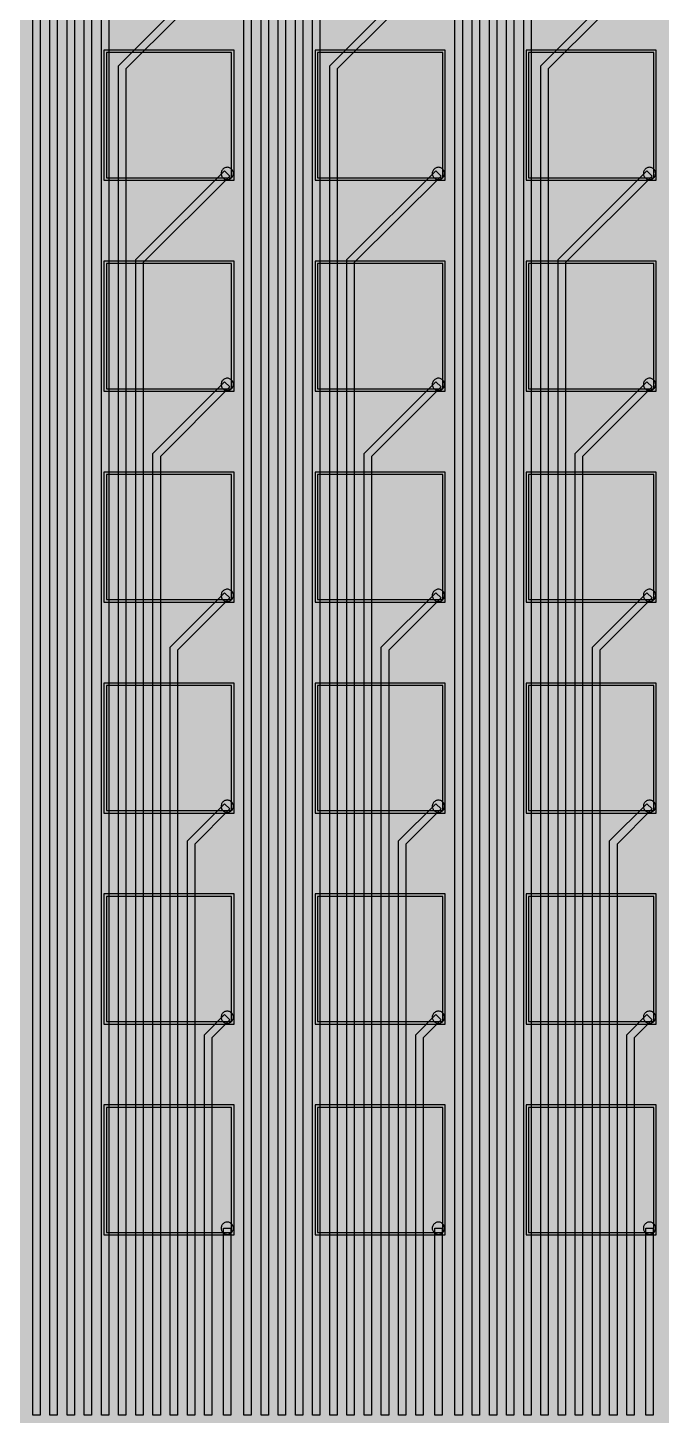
# Model space of a CAD drawing. Header units: metres. Extents: x -7240 to 10960, y -29667 to 1823.
# Drawn here: x 1259 to 1517, y 430 to 996 of the extents above; entities that cross this region are included whole.
import ezdxf

# ---------------------------------------------------------------- set-up
doc = ezdxf.new("R2010")
doc.units = ezdxf.units.M
for name, color, linetype in [('Etching', 1, 'CONTINUOUS'), ('EtchingPad', 2, 'CONTINUOUS'), ('Metal1', 4, 'CONTINUOUS'), ('Metal2', 3, 'CONTINUOUS'), ('Polyimide', 7, 'CONTINUOUS')]:
    doc.layers.add(name, color=color, linetype=linetype)

msp = doc.modelspace()

# ---------------------------------------------------------------- hatches: boundary and pattern name
at = {"layer": 'Polyimide'}
msp.add_hatch(color=7, dxfattribs=at).paths.add_polyline_path([(4088.45, -11806.89), (4098.72, -11851.21), (4115.58, -11893.47), (4138.63, -11932.7), (4167.35, -11967.99), (4201.08, -11998.53), (4239.03, -12023.62), (4280.35, -12042.68), (4349.18, -12073.73), (4413.2, -12113.76), (4471.26, -12162.04), (4522.3, -12217.69), (4565.39, -12279.7), (4599.74, -12346.94), (4624.73, -12418.19), (4639.91, -12492.16), (4645, -12567.5), (4639.91, -12642.84), (4624.73, -12716.8), (4599.74, -12788.06), (4565.39, -12855.3), (4522.3, -12917.31), (4471.26, -12972.96), (4413.2, -13021.24), (4349.18, -13061.27), (4280.35, -13092.32), (4239.03, -13111.38), (4201.08, -13136.47), (4167.35, -13167.01), (4138.63, -13202.3), (4115.58, -13241.52), (4098.72, -13283.78), (4088.45, -13328.11), (4085, -13373.48), (4085, -13567.5), (4099.45, -13861.55), (4142.64, -14152.77), (4214.18, -14438.35), (4313.36, -14715.55), (4439.24, -14981.69), (4590.59, -15234.21), (4765.97, -15470.68), (4963.68, -15688.82), (5181.82, -15886.53), (5418.29, -16061.91), (5670.81, -16213.26), (5936.95, -16339.14), (6214.15, -16438.32), (6499.73, -16509.85), (6790.95, -16553.05), (7085, -16567.5), (9960.38, -16567.5), (10038.79, -16571.35), (10116.45, -16582.87), (10192.6, -16601.95), (10266.52, -16628.4), (10337.49, -16661.96), (10404.83, -16702.32), (10467.89, -16749.09), (10526.06, -16801.81), (10578.78, -16859.98), (10625.55, -16923.04), (10665.91, -16990.38), (10699.48, -17061.35), (10725.93, -17135.27), (10745, -17211.43), (10756.52, -17289.08), (10760.38, -17367.5), (10760.38, -21957.3), (10721.61, -22012.91), (10685.97, -22070.59), (10653.58, -22130.14), (10624.53, -22191.39), (10598.92, -22254.16), (10576.82, -22318.25), (10558.3, -22383.46), (10543.41, -22449.6), (10532.21, -22516.46), (10524.72, -22583.84), (10520.97, -22651.53), (10520.97, -22719.32), (10524.72, -22787.01), (10532.21, -22854.38), (10543.41, -22921.24), (10558.3, -22987.38), (10576.82, -23052.6), (10598.92, -23116.68), (10624.53, -23179.45), (10653.58, -23240.71), (10685.97, -23300.26), (10721.61, -23357.93), (10760.38, -23413.54), (10760.38, -28667.5), (10756.52, -28745.91), (10745, -28823.57), (10725.93, -28899.73), (10699.48, -28973.65), (10665.91, -29044.62), (10625.55, -29111.96), (10578.78, -29175.01), (10526.06, -29233.19), (10467.89, -29285.91), (10404.83, -29332.68), (10337.49, -29373.04), (10266.52, -29406.6), (10192.6, -29433.05), (10116.45, -29452.13), (10038.79, -29463.65), (9960.38, -29467.5), (-6239.63, -29467.5), (-6318.04, -29463.65), (-6395.7, -29452.13), (-6471.85, -29433.05), (-6545.77, -29406.6), (-6616.74, -29373.04), (-6684.08, -29332.68), (-6747.14, -29285.91), (-6805.31, -29233.19), (-6858.03, -29175.01), (-6904.8, -29111.96), (-6945.16, -29044.62), (-6978.73, -28973.65), (-7005.18, -28899.73), (-7024.25, -28823.57), (-7035.77, -28745.91), (-7039.63, -28667.5), (-7039.63, -23426.32), (-6999.36, -23370.07), (-6962.33, -23311.63), (-6928.66, -23251.2), (-6898.45, -23188.96), (-6871.81, -23125.12), (-6848.81, -23059.88), (-6829.53, -22993.44), (-6814.04, -22926.02), (-6802.37, -22857.83), (-6794.57, -22789.09), (-6790.67, -22720.02), (-6790.67, -22650.84), (-6794.57, -22581.77), (-6802.37, -22513.03), (-6814.04, -22444.84), (-6829.53, -22377.42), (-6848.81, -22310.98), (-6871.81, -22245.74), (-6898.45, -22181.89), (-6928.66, -22119.66), (-6962.33, -22059.22), (-6999.36, -22000.79), (-7039.63, -21944.54), (-7039.63, -17367.5), (-7035.77, -17289.08), (-7024.25, -17211.43), (-7005.18, -17135.27), (-6978.73, -17061.35), (-6945.16, -16990.38), (-6904.8, -16923.04), (-6858.03, -16859.98), (-6805.31, -16801.81), (-6747.14, -16749.09), (-6684.08, -16702.32), (-6616.74, -16661.96), (-6545.77, -16628.4), (-6471.85, -16601.95), (-6395.7, -16582.87), (-6318.04, -16571.35), (-6239.63, -16567.5), (-3334, -16567.5), (-3039.95, -16553.05), (-2748.73, -16509.85), (-2463.15, -16438.32), (-2185.95, -16339.14), (-1919.81, -16213.26), (-1667.29, -16061.91), (-1430.82, -15886.53), (-1212.68, -15688.82), (-1014.97, -15470.68), (-839.59, -15234.21), (-688.24, -14981.69), (-562.36, -14715.55), (-463.18, -14438.35), (-391.64, -14152.77), (-348.45, -13861.55), (-334, -13567.5), (-334, -13373.48), (-337.45, -13328.11), (-347.72, -13283.78), (-364.58, -13241.52), (-387.63, -13202.3), (-416.35, -13167.01), (-450.08, -13136.47), (-488.03, -13111.38), (-529.35, -13092.32), (-529.35, -13092.32), (-598.18, -13061.27), (-662.2, -13021.24), (-720.26, -12972.96), (-771.3, -12917.31), (-814.39, -12855.3), (-848.74, -12788.06), (-873.73, -12716.8), (-888.91, -12642.84), (-894, -12567.5), (-888.91, -12492.16), (-873.73, -12418.19), (-848.74, -12346.94), (-814.39, -12279.7), (-771.3, -12217.69), (-720.26, -12162.04), (-662.2, -12113.76), (-598.18, -12073.73), (-529.35, -12042.68), (-488.03, -12023.62), (-450.08, -11998.53), (-416.35, -11967.99), (-387.63, -11932.7), (-364.58, -11893.47), (-347.72, -11851.21), (-337.45, -11806.89), (-334, -11761.52), (-334, -11074.31), (-337.45, -11028.94), (-347.72, -10984.62), (-364.58, -10942.36), (-387.63, -10903.13), (-416.35, -10867.84), (-450.08, -10837.3), (-488.03, -10812.21), (-529.35, -10793.16), (-529.35, -10793.16), (-598.18, -10762.1), (-662.2, -10722.07), (-720.26, -10673.8), (-771.3, -10618.15), (-814.39, -10556.13), (-848.74, -10488.89), (-873.73, -10417.64), (-888.91, -10343.67), (-894, -10268.33), (-888.91, -10192.99), (-873.73, -10119.03), (-848.74, -10047.77), (-814.39, -9980.53), (-771.3, -9918.52), (-720.26, -9862.87), (-662.2, -9814.59), (-598.18, -9774.56), (-529.35, -9743.51), (-488.03, -9724.45), (-450.08, -9699.36), (-416.35, -9668.82), (-387.63, -9633.53), (-364.58, -9594.31), (-347.72, -9552.05), (-337.45, -9507.72), (-334, -9462.35), (-334, -8775.14), (-337.45, -8729.78), (-347.72, -8685.45), (-364.58, -8643.19), (-387.63, -8603.96), (-416.35, -8568.68), (-450.08, -8538.14), (-488.03, -8513.05), (-529.35, -8493.99), (-529.35, -8493.99), (-598.18, -8462.94), (-662.2, -8422.91), (-720.26, -8374.63), (-771.3, -8318.98), (-814.39, -8256.97), (-848.74, -8189.73), (-873.73, -8118.47), (-888.91, -8044.5), (-894, -7969.17), (-888.91, -7893.83), (-873.73, -7819.86), (-848.74, -7748.61), (-814.39, -7681.36), (-771.3, -7619.35), (-720.26, -7563.7), (-662.2, -7515.42), (-598.18, -7475.4), (-529.35, -7444.34), (-529.35, -7444.34), (-488.03, -7425.28), (-450.08, -7400.2), (-416.35, -7369.66), (-387.63, -7334.37), (-364.58, -7295.14), (-347.72, -7252.88), (-337.45, -7208.56), (-334, -7163.19), (-334, -6475.98), (-337.45, -6430.61), (-347.72, -6386.29), (-364.58, -6344.02), (-387.63, -6304.8), (-416.35, -6269.51), (-450.08, -6238.97), (-488.03, -6213.88), (-529.35, -6194.82), (-529.35, -6194.82), (-598.18, -6163.77), (-662.2, -6123.74), (-720.26, -6075.46), (-771.3, -6019.81), (-814.39, -5957.8), (-848.74, -5890.56), (-873.73, -5819.31), (-888.91, -5745.34), (-894, -5670), (-888.91, -5594.66), (-873.73, -5520.69), (-848.74, -5449.44), (-814.39, -5382.2), (-771.3, -5320.19), (-720.26, -5264.54), (-662.2, -5216.26), (-598.18, -5176.23), (-529.35, -5145.18), (-529.35, -5145.18), (-488.03, -5126.12), (-450.08, -5101.03), (-416.35, -5070.49), (-387.63, -5035.2), (-364.58, -4995.98), (-347.72, -4953.71), (-337.45, -4909.39), (-334, -4864.02), (-334, 380), (-334, 1522.5), (-289, 1522.5), (-288.78, 1515.63), (-288.1, 1508.79), (-286.98, 1502.02), (-285.42, 1495.32), (-283.43, 1488.75), (-281.01, 1482.32), (-278.17, 1476.06), (-274.93, 1470), (-271.3, 1464.17), (-267.3, 1458.58), (-262.94, 1453.27), (-258.25, 1448.25), (-253.23, 1443.56), (-247.92, 1439.2), (-242.33, 1435.2), (-236.5, 1431.57), (-230.44, 1428.33), (-224.18, 1425.49), (-217.75, 1423.07), (-211.18, 1421.08), (-204.48, 1419.52), (-197.71, 1418.4), (-190.87, 1417.72), (-184, 1417.5), (-177.13, 1417.72), (-170.29, 1418.4), (-163.52, 1419.52), (-156.82, 1421.08), (-150.25, 1423.07), (-143.82, 1425.49), (-137.56, 1428.33), (-131.5, 1431.57), (-125.67, 1435.2), (-120.08, 1439.2), (-114.77, 1443.56), (-109.75, 1448.25), (-105.06, 1453.27), (-100.7, 1458.58), (-96.7, 1464.17), (-93.07, 1470), (-89.83, 1476.06), (-86.99, 1482.32), (-84.57, 1488.75), (-82.58, 1495.32), (-81.02, 1502.02), (-79.9, 1508.79), (-79.22, 1515.63), (-79, 1522.5), (1786, 1522.5), (3835, 1522.5), (3835.21, 1529.04), (3835.86, 1535.55), (3836.92, 1542.01), (3838.41, 1548.38), (3840.31, 1554.64), (3842.61, 1560.77), (3845.31, 1566.73), (3848.4, 1572.5), (3851.85, 1578.06), (3855.66, 1583.38), (3859.82, 1588.43), (3864.29, 1593.21), (3869.07, 1597.68), (3874.12, 1601.84), (3879.44, 1605.65), (3885, 1609.1), (3890.77, 1612.19), (3896.73, 1614.89), (3902.86, 1617.19), (3909.12, 1619.09), (3915.49, 1620.58), (3921.95, 1621.64), (3928.46, 1622.29), (3935, 1622.5), (3941.54, 1622.29), (3948.05, 1621.64), (3954.51, 1620.58), (3960.88, 1619.09), (3967.14, 1617.19), (3973.27, 1614.89), (3979.23, 1612.19), (3985, 1609.1), (3990.56, 1605.65), (3995.88, 1601.84), (4000.93, 1597.68), (4005.71, 1593.21), (4010.18, 1588.43), (4014.34, 1583.38), (4018.15, 1578.06), (4021.6, 1572.5), (4024.69, 1566.73), (4027.39, 1560.77), (4029.69, 1554.64), (4031.59, 1548.38), (4033.08, 1542.01), (4034.14, 1535.55), (4034.79, 1529.04), (4035, 1522.5), (4085, 1522.5), (4085, 380), (4085, 330), (4085, -4864.02), (4088.45, -4909.39), (4098.72, -4953.71), (4115.58, -4995.98), (4138.63, -5035.2), (4167.35, -5070.49), (4201.08, -5101.03), (4239.03, -5126.12), (4280.35, -5145.18), (4280.35, -5145.18), (4349.18, -5176.23), (4413.2, -5216.26), (4471.26, -5264.54), (4522.3, -5320.19), (4565.39, -5382.2), (4599.74, -5449.44), (4624.73, -5520.69), (4639.91, -5594.66), (4645, -5670), (4639.91, -5745.34), (4624.73, -5819.31), (4599.74, -5890.56), (4565.39, -5957.8), (4522.3, -6019.81), (4471.26, -6075.46), (4413.2, -6123.74), (4349.18, -6163.77), (4280.35, -6194.82), (4239.03, -6213.88), (4201.08, -6238.97), (4167.35, -6269.51), (4138.63, -6304.8), (4115.58, -6344.02), (4098.72, -6386.29), (4088.45, -6430.61), (4085, -6475.98), (4085, -11761.52), (4088.45, -11806.89)])

# ---------------------------------------------------------------- linework, layer by layer
at = {"layer": 'Etching'}
for points in [[(1337.75, 936.25), (1337.77, 935.92), (1337.84, 935.6), (1337.94, 935.29), (1338.08, 935), (1338.27, 934.73), (1338.48, 934.48), (1338.73, 934.27), (1339, 934.08), (1339.29, 933.94), (1339.6, 933.84), (1339.92, 933.77), (1340.25, 933.75), (1340.58, 933.77), (1340.9, 933.84), (1341.21, 933.94), (1341.5, 934.08), (1341.77, 934.27), (1342.02, 934.48), (1342.23, 934.73), (1342.42, 935), (1342.56, 935.29), (1342.66, 935.6), (1342.73, 935.92), (1342.75, 936.25), (1342.73, 936.58), (1342.66, 936.9), (1342.56, 937.21), (1342.42, 937.5), (1342.23, 937.77), (1342.02, 938.02), (1341.77, 938.23), (1341.5, 938.42), (1341.21, 938.56), (1340.9, 938.66), (1340.58, 938.73), (1340.25, 938.75), (1339.92, 938.73), (1339.6, 938.66), (1339.29, 938.56), (1339, 938.42), (1338.73, 938.23), (1338.48, 938.02), (1338.27, 937.77), (1338.08, 937.5), (1337.94, 937.21), (1337.84, 936.9), (1337.77, 936.58), (1337.75, 936.25)], [(1423.75, 936.25), (1423.77, 935.92), (1423.84, 935.6), (1423.94, 935.29), (1424.08, 935), (1424.27, 934.73), (1424.48, 934.48), (1424.73, 934.27), (1425, 934.08), (1425.29, 933.94), (1425.6, 933.84), (1425.92, 933.77), (1426.25, 933.75), (1426.58, 933.77), (1426.9, 933.84), (1427.21, 933.94), (1427.5, 934.08), (1427.77, 934.27), (1428.02, 934.48), (1428.23, 934.73), (1428.42, 935), (1428.56, 935.29), (1428.66, 935.6), (1428.73, 935.92), (1428.75, 936.25), (1428.73, 936.58), (1428.66, 936.9), (1428.56, 937.21), (1428.42, 937.5), (1428.23, 937.77), (1428.02, 938.02), (1427.77, 938.23), (1427.5, 938.42), (1427.21, 938.56), (1426.9, 938.66), (1426.58, 938.73), (1426.25, 938.75), (1425.92, 938.73), (1425.6, 938.66), (1425.29, 938.56), (1425, 938.42), (1424.73, 938.23), (1424.48, 938.02), (1424.27, 937.77), (1424.08, 937.5), (1423.94, 937.21), (1423.84, 936.9), (1423.77, 936.58), (1423.75, 936.25)], [(1509.75, 936.25), (1509.77, 935.92), (1509.84, 935.6), (1509.94, 935.29), (1510.08, 935), (1510.27, 934.73), (1510.48, 934.48), (1510.73, 934.27), (1511, 934.08), (1511.29, 933.94), (1511.6, 933.84), (1511.92, 933.77), (1512.25, 933.75), (1512.58, 933.77), (1512.9, 933.84), (1513.21, 933.94), (1513.5, 934.08), (1513.77, 934.27), (1514.02, 934.48), (1514.23, 934.73), (1514.42, 935), (1514.56, 935.29), (1514.66, 935.6), (1514.73, 935.92), (1514.75, 936.25), (1514.73, 936.58), (1514.66, 936.9), (1514.56, 937.21), (1514.42, 937.5), (1514.23, 937.77), (1514.02, 938.02), (1513.77, 938.23), (1513.5, 938.42), (1513.21, 938.56), (1512.9, 938.66), (1512.58, 938.73), (1512.25, 938.75), (1511.92, 938.73), (1511.6, 938.66), (1511.29, 938.56), (1511, 938.42), (1510.73, 938.23), (1510.48, 938.02), (1510.27, 937.77), (1510.08, 937.5), (1509.94, 937.21), (1509.84, 936.9), (1509.77, 936.58), (1509.75, 936.25)], [(1337.75, 850.25), (1337.77, 849.92), (1337.84, 849.6), (1337.94, 849.29), (1338.08, 849), (1338.27, 848.73), (1338.48, 848.48), (1338.73, 848.27), (1339, 848.08), (1339.29, 847.94), (1339.6, 847.84), (1339.92, 847.77), (1340.25, 847.75), (1340.58, 847.77), (1340.9, 847.84), (1341.21, 847.94), (1341.5, 848.08), (1341.77, 848.27), (1342.02, 848.48), (1342.23, 848.73), (1342.42, 849), (1342.56, 849.29), (1342.66, 849.6), (1342.73, 849.92), (1342.75, 850.25), (1342.73, 850.58), (1342.66, 850.9), (1342.56, 851.21), (1342.42, 851.5), (1342.23, 851.77), (1342.02, 852.02), (1341.77, 852.23), (1341.5, 852.42), (1341.21, 852.56), (1340.9, 852.66), (1340.58, 852.73), (1340.25, 852.75), (1339.92, 852.73), (1339.6, 852.66), (1339.29, 852.56), (1339, 852.42), (1338.73, 852.23), (1338.48, 852.02), (1338.27, 851.77), (1338.08, 851.5), (1337.94, 851.21), (1337.84, 850.9), (1337.77, 850.58), (1337.75, 850.25)], [(1423.75, 850.25), (1423.77, 849.92), (1423.84, 849.6), (1423.94, 849.29), (1424.08, 849), (1424.27, 848.73), (1424.48, 848.48), (1424.73, 848.27), (1425, 848.08), (1425.29, 847.94), (1425.6, 847.84), (1425.92, 847.77), (1426.25, 847.75), (1426.58, 847.77), (1426.9, 847.84), (1427.21, 847.94), (1427.5, 848.08), (1427.77, 848.27), (1428.02, 848.48), (1428.23, 848.73), (1428.42, 849), (1428.56, 849.29), (1428.66, 849.6), (1428.73, 849.92), (1428.75, 850.25), (1428.73, 850.58), (1428.66, 850.9), (1428.56, 851.21), (1428.42, 851.5), (1428.23, 851.77), (1428.02, 852.02), (1427.77, 852.23), (1427.5, 852.42), (1427.21, 852.56), (1426.9, 852.66), (1426.58, 852.73), (1426.25, 852.75), (1425.92, 852.73), (1425.6, 852.66), (1425.29, 852.56), (1425, 852.42), (1424.73, 852.23), (1424.48, 852.02), (1424.27, 851.77), (1424.08, 851.5), (1423.94, 851.21), (1423.84, 850.9), (1423.77, 850.58), (1423.75, 850.25)], [(1509.75, 850.25), (1509.77, 849.92), (1509.84, 849.6), (1509.94, 849.29), (1510.08, 849), (1510.27, 848.73), (1510.48, 848.48), (1510.73, 848.27), (1511, 848.08), (1511.29, 847.94), (1511.6, 847.84), (1511.92, 847.77), (1512.25, 847.75), (1512.58, 847.77), (1512.9, 847.84), (1513.21, 847.94), (1513.5, 848.08), (1513.77, 848.27), (1514.02, 848.48), (1514.23, 848.73), (1514.42, 849), (1514.56, 849.29), (1514.66, 849.6), (1514.73, 849.92), (1514.75, 850.25), (1514.73, 850.58), (1514.66, 850.9), (1514.56, 851.21), (1514.42, 851.5), (1514.23, 851.77), (1514.02, 852.02), (1513.77, 852.23), (1513.5, 852.42), (1513.21, 852.56), (1512.9, 852.66), (1512.58, 852.73), (1512.25, 852.75), (1511.92, 852.73), (1511.6, 852.66), (1511.29, 852.56), (1511, 852.42), (1510.73, 852.23), (1510.48, 852.02), (1510.27, 851.77), (1510.08, 851.5), (1509.94, 851.21), (1509.84, 850.9), (1509.77, 850.58), (1509.75, 850.25)], [(1337.75, 764.25), (1337.77, 763.92), (1337.84, 763.6), (1337.94, 763.29), (1338.08, 763), (1338.27, 762.73), (1338.48, 762.48), (1338.73, 762.27), (1339, 762.08), (1339.29, 761.94), (1339.6, 761.84), (1339.92, 761.77), (1340.25, 761.75), (1340.58, 761.77), (1340.9, 761.84), (1341.21, 761.94), (1341.5, 762.08), (1341.77, 762.27), (1342.02, 762.48), (1342.23, 762.73), (1342.42, 763), (1342.56, 763.29), (1342.66, 763.6), (1342.73, 763.92), (1342.75, 764.25), (1342.73, 764.58), (1342.66, 764.9), (1342.56, 765.21), (1342.42, 765.5), (1342.23, 765.77), (1342.02, 766.02), (1341.77, 766.23), (1341.5, 766.42), (1341.21, 766.56), (1340.9, 766.66), (1340.58, 766.73), (1340.25, 766.75), (1339.92, 766.73), (1339.6, 766.66), (1339.29, 766.56), (1339, 766.42), (1338.73, 766.23), (1338.48, 766.02), (1338.27, 765.77), (1338.08, 765.5), (1337.94, 765.21), (1337.84, 764.9), (1337.77, 764.58), (1337.75, 764.25)], [(1423.75, 764.25), (1423.77, 763.92), (1423.84, 763.6), (1423.94, 763.29), (1424.08, 763), (1424.27, 762.73), (1424.48, 762.48), (1424.73, 762.27), (1425, 762.08), (1425.29, 761.94), (1425.6, 761.84), (1425.92, 761.77), (1426.25, 761.75), (1426.58, 761.77), (1426.9, 761.84), (1427.21, 761.94), (1427.5, 762.08), (1427.77, 762.27), (1428.02, 762.48), (1428.23, 762.73), (1428.42, 763), (1428.56, 763.29), (1428.66, 763.6), (1428.73, 763.92), (1428.75, 764.25), (1428.73, 764.58), (1428.66, 764.9), (1428.56, 765.21), (1428.42, 765.5), (1428.23, 765.77), (1428.02, 766.02), (1427.77, 766.23), (1427.5, 766.42), (1427.21, 766.56), (1426.9, 766.66), (1426.58, 766.73), (1426.25, 766.75), (1425.92, 766.73), (1425.6, 766.66), (1425.29, 766.56), (1425, 766.42), (1424.73, 766.23), (1424.48, 766.02), (1424.27, 765.77), (1424.08, 765.5), (1423.94, 765.21), (1423.84, 764.9), (1423.77, 764.58), (1423.75, 764.25)], [(1509.75, 764.25), (1509.77, 763.92), (1509.84, 763.6), (1509.94, 763.29), (1510.08, 763), (1510.27, 762.73), (1510.48, 762.48), (1510.73, 762.27), (1511, 762.08), (1511.29, 761.94), (1511.6, 761.84), (1511.92, 761.77), (1512.25, 761.75), (1512.58, 761.77), (1512.9, 761.84), (1513.21, 761.94), (1513.5, 762.08), (1513.77, 762.27), (1514.02, 762.48), (1514.23, 762.73), (1514.42, 763), (1514.56, 763.29), (1514.66, 763.6), (1514.73, 763.92), (1514.75, 764.25), (1514.73, 764.58), (1514.66, 764.9), (1514.56, 765.21), (1514.42, 765.5), (1514.23, 765.77), (1514.02, 766.02), (1513.77, 766.23), (1513.5, 766.42), (1513.21, 766.56), (1512.9, 766.66), (1512.58, 766.73), (1512.25, 766.75), (1511.92, 766.73), (1511.6, 766.66), (1511.29, 766.56), (1511, 766.42), (1510.73, 766.23), (1510.48, 766.02), (1510.27, 765.77), (1510.08, 765.5), (1509.94, 765.21), (1509.84, 764.9), (1509.77, 764.58), (1509.75, 764.25)], [(1337.75, 678.25), (1337.77, 677.92), (1337.84, 677.6), (1337.94, 677.29), (1338.08, 677), (1338.27, 676.73), (1338.48, 676.48), (1338.73, 676.27), (1339, 676.08), (1339.29, 675.94), (1339.6, 675.84), (1339.92, 675.77), (1340.25, 675.75), (1340.58, 675.77), (1340.9, 675.84), (1341.21, 675.94), (1341.5, 676.08), (1341.77, 676.27), (1342.02, 676.48), (1342.23, 676.73), (1342.42, 677), (1342.56, 677.29), (1342.66, 677.6), (1342.73, 677.92), (1342.75, 678.25), (1342.73, 678.58), (1342.66, 678.9), (1342.56, 679.21), (1342.42, 679.5), (1342.23, 679.77), (1342.02, 680.02), (1341.77, 680.23), (1341.5, 680.42), (1341.21, 680.56), (1340.9, 680.66), (1340.58, 680.73), (1340.25, 680.75), (1339.92, 680.73), (1339.6, 680.66), (1339.29, 680.56), (1339, 680.42), (1338.73, 680.23), (1338.48, 680.02), (1338.27, 679.77), (1338.08, 679.5), (1337.94, 679.21), (1337.84, 678.9), (1337.77, 678.58), (1337.75, 678.25)], [(1423.75, 678.25), (1423.77, 677.92), (1423.84, 677.6), (1423.94, 677.29), (1424.08, 677), (1424.27, 676.73), (1424.48, 676.48), (1424.73, 676.27), (1425, 676.08), (1425.29, 675.94), (1425.6, 675.84), (1425.92, 675.77), (1426.25, 675.75), (1426.58, 675.77), (1426.9, 675.84), (1427.21, 675.94), (1427.5, 676.08), (1427.77, 676.27), (1428.02, 676.48), (1428.23, 676.73), (1428.42, 677), (1428.56, 677.29), (1428.66, 677.6), (1428.73, 677.92), (1428.75, 678.25), (1428.73, 678.58), (1428.66, 678.9), (1428.56, 679.21), (1428.42, 679.5), (1428.23, 679.77), (1428.02, 680.02), (1427.77, 680.23), (1427.5, 680.42), (1427.21, 680.56), (1426.9, 680.66), (1426.58, 680.73), (1426.25, 680.75), (1425.92, 680.73), (1425.6, 680.66), (1425.29, 680.56), (1425, 680.42), (1424.73, 680.23), (1424.48, 680.02), (1424.27, 679.77), (1424.08, 679.5), (1423.94, 679.21), (1423.84, 678.9), (1423.77, 678.58), (1423.75, 678.25)], [(1509.75, 678.25), (1509.77, 677.92), (1509.84, 677.6), (1509.94, 677.29), (1510.08, 677), (1510.27, 676.73), (1510.48, 676.48), (1510.73, 676.27), (1511, 676.08), (1511.29, 675.94), (1511.6, 675.84), (1511.92, 675.77), (1512.25, 675.75), (1512.58, 675.77), (1512.9, 675.84), (1513.21, 675.94), (1513.5, 676.08), (1513.77, 676.27), (1514.02, 676.48), (1514.23, 676.73), (1514.42, 677), (1514.56, 677.29), (1514.66, 677.6), (1514.73, 677.92), (1514.75, 678.25), (1514.73, 678.58), (1514.66, 678.9), (1514.56, 679.21), (1514.42, 679.5), (1514.23, 679.77), (1514.02, 680.02), (1513.77, 680.23), (1513.5, 680.42), (1513.21, 680.56), (1512.9, 680.66), (1512.58, 680.73), (1512.25, 680.75), (1511.92, 680.73), (1511.6, 680.66), (1511.29, 680.56), (1511, 680.42), (1510.73, 680.23), (1510.48, 680.02), (1510.27, 679.77), (1510.08, 679.5), (1509.94, 679.21), (1509.84, 678.9), (1509.77, 678.58), (1509.75, 678.25)], [(1337.75, 592.25), (1337.77, 591.92), (1337.84, 591.6), (1337.94, 591.29), (1338.08, 591), (1338.27, 590.73), (1338.48, 590.48), (1338.73, 590.27), (1339, 590.08), (1339.29, 589.94), (1339.6, 589.84), (1339.92, 589.77), (1340.25, 589.75), (1340.58, 589.77), (1340.9, 589.84), (1341.21, 589.94), (1341.5, 590.08), (1341.77, 590.27), (1342.02, 590.48), (1342.23, 590.73), (1342.42, 591), (1342.56, 591.29), (1342.66, 591.6), (1342.73, 591.92), (1342.75, 592.25), (1342.73, 592.58), (1342.66, 592.9), (1342.56, 593.21), (1342.42, 593.5), (1342.23, 593.77), (1342.02, 594.02), (1341.77, 594.23), (1341.5, 594.42), (1341.21, 594.56), (1340.9, 594.66), (1340.58, 594.73), (1340.25, 594.75), (1339.92, 594.73), (1339.6, 594.66), (1339.29, 594.56), (1339, 594.42), (1338.73, 594.23), (1338.48, 594.02), (1338.27, 593.77), (1338.08, 593.5), (1337.94, 593.21), (1337.84, 592.9), (1337.77, 592.58), (1337.75, 592.25)], [(1423.75, 592.25), (1423.77, 591.92), (1423.84, 591.6), (1423.94, 591.29), (1424.08, 591), (1424.27, 590.73), (1424.48, 590.48), (1424.73, 590.27), (1425, 590.08), (1425.29, 589.94), (1425.6, 589.84), (1425.92, 589.77), (1426.25, 589.75), (1426.58, 589.77), (1426.9, 589.84), (1427.21, 589.94), (1427.5, 590.08), (1427.77, 590.27), (1428.02, 590.48), (1428.23, 590.73), (1428.42, 591), (1428.56, 591.29), (1428.66, 591.6), (1428.73, 591.92), (1428.75, 592.25), (1428.73, 592.58), (1428.66, 592.9), (1428.56, 593.21), (1428.42, 593.5), (1428.23, 593.77), (1428.02, 594.02), (1427.77, 594.23), (1427.5, 594.42), (1427.21, 594.56), (1426.9, 594.66), (1426.58, 594.73), (1426.25, 594.75), (1425.92, 594.73), (1425.6, 594.66), (1425.29, 594.56), (1425, 594.42), (1424.73, 594.23), (1424.48, 594.02), (1424.27, 593.77), (1424.08, 593.5), (1423.94, 593.21), (1423.84, 592.9), (1423.77, 592.58), (1423.75, 592.25)], [(1509.75, 592.25), (1509.77, 591.92), (1509.84, 591.6), (1509.94, 591.29), (1510.08, 591), (1510.27, 590.73), (1510.48, 590.48), (1510.73, 590.27), (1511, 590.08), (1511.29, 589.94), (1511.6, 589.84), (1511.92, 589.77), (1512.25, 589.75), (1512.58, 589.77), (1512.9, 589.84), (1513.21, 589.94), (1513.5, 590.08), (1513.77, 590.27), (1514.02, 590.48), (1514.23, 590.73), (1514.42, 591), (1514.56, 591.29), (1514.66, 591.6), (1514.73, 591.92), (1514.75, 592.25), (1514.73, 592.58), (1514.66, 592.9), (1514.56, 593.21), (1514.42, 593.5), (1514.23, 593.77), (1514.02, 594.02), (1513.77, 594.23), (1513.5, 594.42), (1513.21, 594.56), (1512.9, 594.66), (1512.58, 594.73), (1512.25, 594.75), (1511.92, 594.73), (1511.6, 594.66), (1511.29, 594.56), (1511, 594.42), (1510.73, 594.23), (1510.48, 594.02), (1510.27, 593.77), (1510.08, 593.5), (1509.94, 593.21), (1509.84, 592.9), (1509.77, 592.58), (1509.75, 592.25)], [(1337.75, 506.25), (1337.77, 505.92), (1337.84, 505.6), (1337.94, 505.29), (1338.08, 505), (1338.27, 504.73), (1338.48, 504.48), (1338.73, 504.27), (1339, 504.08), (1339.29, 503.94), (1339.6, 503.84), (1339.92, 503.77), (1340.25, 503.75), (1340.58, 503.77), (1340.9, 503.84), (1341.21, 503.94), (1341.5, 504.08), (1341.77, 504.27), (1342.02, 504.48), (1342.23, 504.73), (1342.42, 505), (1342.56, 505.29), (1342.66, 505.6), (1342.73, 505.92), (1342.75, 506.25), (1342.73, 506.58), (1342.66, 506.9), (1342.56, 507.21), (1342.42, 507.5), (1342.23, 507.77), (1342.02, 508.02), (1341.77, 508.23), (1341.5, 508.42), (1341.21, 508.56), (1340.9, 508.66), (1340.58, 508.73), (1340.25, 508.75), (1339.92, 508.73), (1339.6, 508.66), (1339.29, 508.56), (1339, 508.42), (1338.73, 508.23), (1338.48, 508.02), (1338.27, 507.77), (1338.08, 507.5), (1337.94, 507.21), (1337.84, 506.9), (1337.77, 506.58), (1337.75, 506.25)], [(1423.75, 506.25), (1423.77, 505.92), (1423.84, 505.6), (1423.94, 505.29), (1424.08, 505), (1424.27, 504.73), (1424.48, 504.48), (1424.73, 504.27), (1425, 504.08), (1425.29, 503.94), (1425.6, 503.84), (1425.92, 503.77), (1426.25, 503.75), (1426.58, 503.77), (1426.9, 503.84), (1427.21, 503.94), (1427.5, 504.08), (1427.77, 504.27), (1428.02, 504.48), (1428.23, 504.73), (1428.42, 505), (1428.56, 505.29), (1428.66, 505.6), (1428.73, 505.92), (1428.75, 506.25), (1428.73, 506.58), (1428.66, 506.9), (1428.56, 507.21), (1428.42, 507.5), (1428.23, 507.77), (1428.02, 508.02), (1427.77, 508.23), (1427.5, 508.42), (1427.21, 508.56), (1426.9, 508.66), (1426.58, 508.73), (1426.25, 508.75), (1425.92, 508.73), (1425.6, 508.66), (1425.29, 508.56), (1425, 508.42), (1424.73, 508.23), (1424.48, 508.02), (1424.27, 507.77), (1424.08, 507.5), (1423.94, 507.21), (1423.84, 506.9), (1423.77, 506.58), (1423.75, 506.25)], [(1509.75, 506.25), (1509.77, 505.92), (1509.84, 505.6), (1509.94, 505.29), (1510.08, 505), (1510.27, 504.73), (1510.48, 504.48), (1510.73, 504.27), (1511, 504.08), (1511.29, 503.94), (1511.6, 503.84), (1511.92, 503.77), (1512.25, 503.75), (1512.58, 503.77), (1512.9, 503.84), (1513.21, 503.94), (1513.5, 504.08), (1513.77, 504.27), (1514.02, 504.48), (1514.23, 504.73), (1514.42, 505), (1514.56, 505.29), (1514.66, 505.6), (1514.73, 505.92), (1514.75, 506.25), (1514.73, 506.58), (1514.66, 506.9), (1514.56, 507.21), (1514.42, 507.5), (1514.23, 507.77), (1514.02, 508.02), (1513.77, 508.23), (1513.5, 508.42), (1513.21, 508.56), (1512.9, 508.66), (1512.58, 508.73), (1512.25, 508.75), (1511.92, 508.73), (1511.6, 508.66), (1511.29, 508.56), (1511, 508.42), (1510.73, 508.23), (1510.48, 508.02), (1510.27, 507.77), (1510.08, 507.5), (1509.94, 507.21), (1509.84, 506.9), (1509.77, 506.58), (1509.75, 506.25)]]:
    msp.add_lwpolyline(points, close=True, dxfattribs=at)
at = {"layer": 'EtchingPad'}
for points in [[(1342, 985.5), (1291, 985.5), (1291, 934.5), (1342, 934.5), (1342, 985.5)], [(1428, 985.5), (1377, 985.5), (1377, 934.5), (1428, 934.5), (1428, 985.5)], [(1514, 985.5), (1463, 985.5), (1463, 934.5), (1514, 934.5), (1514, 985.5)], [(1342, 899.5), (1291, 899.5), (1291, 848.5), (1342, 848.5), (1342, 899.5)], [(1428, 899.5), (1377, 899.5), (1377, 848.5), (1428, 848.5), (1428, 899.5)], [(1514, 899.5), (1463, 899.5), (1463, 848.5), (1514, 848.5), (1514, 899.5)], [(1342, 813.5), (1291, 813.5), (1291, 762.5), (1342, 762.5), (1342, 813.5)], [(1428, 813.5), (1377, 813.5), (1377, 762.5), (1428, 762.5), (1428, 813.5)], [(1514, 813.5), (1463, 813.5), (1463, 762.5), (1514, 762.5), (1514, 813.5)], [(1342, 727.5), (1291, 727.5), (1291, 676.5), (1342, 676.5), (1342, 727.5)], [(1428, 727.5), (1377, 727.5), (1377, 676.5), (1428, 676.5), (1428, 727.5)], [(1514, 727.5), (1463, 727.5), (1463, 676.5), (1514, 676.5), (1514, 727.5)], [(1342, 641.5), (1291, 641.5), (1291, 590.5), (1342, 590.5), (1342, 641.5)], [(1428, 641.5), (1377, 641.5), (1377, 590.5), (1428, 590.5), (1428, 641.5)], [(1514, 641.5), (1463, 641.5), (1463, 590.5), (1514, 590.5), (1514, 641.5)], [(1342, 555.5), (1291, 555.5), (1291, 504.5), (1342, 504.5), (1342, 555.5)], [(1428, 555.5), (1377, 555.5), (1377, 504.5), (1428, 504.5), (1428, 555.5)], [(1514, 555.5), (1463, 555.5), (1463, 504.5), (1514, 504.5), (1514, 555.5)]]:
    msp.add_lwpolyline(points, close=True, dxfattribs=at)
at = {"layer": 'Metal1'}
for points in [[(1261, 430), (1261, 1375.12), (1339.19, 1453.31), (1341.31, 1451.19), (1264, 1373.88), (1264, 430)], [(1347, 430), (1347, 1375.12), (1425.19, 1453.31), (1427.31, 1451.19), (1350, 1373.88), (1350, 430)], [(1433, 430), (1433, 1375.12), (1511.19, 1453.31), (1513.31, 1451.19), (1436, 1373.88), (1436, 430)], [(1268, 430), (1268, 1296.12), (1339.19, 1367.31), (1341.31, 1365.19), (1271, 1294.88), (1271, 430)], [(1354, 430), (1354, 1296.12), (1425.19, 1367.31), (1427.31, 1365.19), (1357, 1294.88), (1357, 430)], [(1440, 430), (1440, 1296.12), (1511.19, 1367.31), (1513.31, 1365.19), (1443, 1294.88), (1443, 430)], [(1275, 430), (1275, 1217.12), (1339.19, 1281.31), (1341.31, 1279.19), (1278, 1215.88), (1278, 430)], [(1361, 430), (1361, 1217.12), (1425.19, 1281.31), (1427.31, 1279.19), (1364, 1215.88), (1364, 430)], [(1447, 430), (1447, 1217.12), (1511.19, 1281.31), (1513.31, 1279.19), (1450, 1215.88), (1450, 430)], [(1282, 430), (1282, 1138.12), (1339.19, 1195.31), (1341.31, 1193.19), (1285, 1136.88), (1285, 430)], [(1368, 430), (1368, 1138.12), (1425.19, 1195.31), (1427.31, 1193.19), (1371, 1136.88), (1371, 430)], [(1454, 430), (1454, 1138.12), (1511.19, 1195.31), (1513.31, 1193.19), (1457, 1136.88), (1457, 430)], [(1289, 430), (1289, 1059.12), (1339.19, 1109.31), (1341.31, 1107.19), (1292, 1057.88), (1292, 430)], [(1375, 430), (1375, 1059.12), (1425.19, 1109.31), (1427.31, 1107.19), (1378, 1057.88), (1378, 430)], [(1461, 430), (1461, 1059.12), (1511.19, 1109.31), (1513.31, 1107.19), (1464, 1057.88), (1464, 430)], [(1296, 430), (1296, 980.12), (1339.19, 1023.31), (1341.31, 1021.19), (1299, 978.88), (1299, 430)], [(1382, 430), (1382, 980.12), (1425.19, 1023.31), (1427.31, 1021.19), (1385, 978.88), (1385, 430)], [(1468, 430), (1468, 980.12), (1511.19, 1023.31), (1513.31, 1021.19), (1471, 978.88), (1471, 430)], [(1303, 430), (1303, 901.12), (1339.19, 937.31), (1341.31, 935.19), (1306, 899.88), (1306, 430)], [(1389, 430), (1389, 901.12), (1425.19, 937.31), (1427.31, 935.19), (1392, 899.88), (1392, 430)], [(1475, 430), (1475, 901.12), (1511.19, 937.31), (1513.31, 935.19), (1478, 899.88), (1478, 430)], [(1310, 430), (1310, 822.12), (1339.19, 851.31), (1341.31, 849.19), (1313, 820.88), (1313, 430)], [(1396, 430), (1396, 822.12), (1425.19, 851.31), (1427.31, 849.19), (1399, 820.88), (1399, 430)], [(1482, 430), (1482, 822.12), (1511.19, 851.31), (1513.31, 849.19), (1485, 820.88), (1485, 430)], [(1317, 430), (1317, 743.12), (1339.19, 765.31), (1341.31, 763.19), (1320, 741.88), (1320, 430)], [(1403, 430), (1403, 743.12), (1425.19, 765.31), (1427.31, 763.19), (1406, 741.88), (1406, 430)], [(1489, 430), (1489, 743.12), (1511.19, 765.31), (1513.31, 763.19), (1492, 741.88), (1492, 430)], [(1324, 430), (1324, 664.12), (1339.19, 679.31), (1341.31, 677.19), (1327, 662.88), (1327, 430)], [(1410, 430), (1410, 664.12), (1425.19, 679.31), (1427.31, 677.19), (1413, 662.88), (1413, 430)], [(1496, 430), (1496, 664.12), (1511.19, 679.31), (1513.31, 677.19), (1499, 662.88), (1499, 430)], [(1331, 430), (1331, 585.12), (1339.19, 593.31), (1341.31, 591.19), (1334, 583.88), (1334, 430)], [(1417, 430), (1417, 585.12), (1425.19, 593.31), (1427.31, 591.19), (1420, 583.88), (1420, 430)], [(1503, 430), (1503, 585.12), (1511.19, 593.31), (1513.31, 591.19), (1506, 583.88), (1506, 430)], [(1338.75, 430), (1338.75, 506.25), (1341.75, 506.25), (1341.75, 430)], [(1424.75, 430), (1424.75, 506.25), (1427.75, 506.25), (1427.75, 430)], [(1510.75, 430), (1510.75, 506.25), (1513.75, 506.25), (1513.75, 430)]]:
    msp.add_lwpolyline(points, close=True, dxfattribs=at)
at = {"layer": 'Metal2'}
for points in [[(1343, 986.5), (1290, 986.5), (1290, 933.5), (1343, 933.5), (1343, 986.5)], [(1429, 986.5), (1376, 986.5), (1376, 933.5), (1429, 933.5), (1429, 986.5)], [(1515, 986.5), (1462, 986.5), (1462, 933.5), (1515, 933.5), (1515, 986.5)], [(1343, 900.5), (1290, 900.5), (1290, 847.5), (1343, 847.5), (1343, 900.5)], [(1429, 900.5), (1376, 900.5), (1376, 847.5), (1429, 847.5), (1429, 900.5)], [(1515, 900.5), (1462, 900.5), (1462, 847.5), (1515, 847.5), (1515, 900.5)], [(1343, 814.5), (1290, 814.5), (1290, 761.5), (1343, 761.5), (1343, 814.5)], [(1429, 814.5), (1376, 814.5), (1376, 761.5), (1429, 761.5), (1429, 814.5)], [(1515, 814.5), (1462, 814.5), (1462, 761.5), (1515, 761.5), (1515, 814.5)], [(1343, 728.5), (1290, 728.5), (1290, 675.5), (1343, 675.5), (1343, 728.5)], [(1429, 728.5), (1376, 728.5), (1376, 675.5), (1429, 675.5), (1429, 728.5)], [(1515, 728.5), (1462, 728.5), (1462, 675.5), (1515, 675.5), (1515, 728.5)], [(1343, 642.5), (1290, 642.5), (1290, 589.5), (1343, 589.5), (1343, 642.5)], [(1429, 642.5), (1376, 642.5), (1376, 589.5), (1429, 589.5), (1429, 642.5)], [(1515, 642.5), (1462, 642.5), (1462, 589.5), (1515, 589.5), (1515, 642.5)], [(1343, 556.5), (1290, 556.5), (1290, 503.5), (1343, 503.5), (1343, 556.5)], [(1429, 556.5), (1376, 556.5), (1376, 503.5), (1429, 503.5), (1429, 556.5)], [(1515, 556.5), (1462, 556.5), (1462, 503.5), (1515, 503.5), (1515, 556.5)]]:
    msp.add_lwpolyline(points, close=True, dxfattribs=at)

doc.saveas('drawing.dxf')
